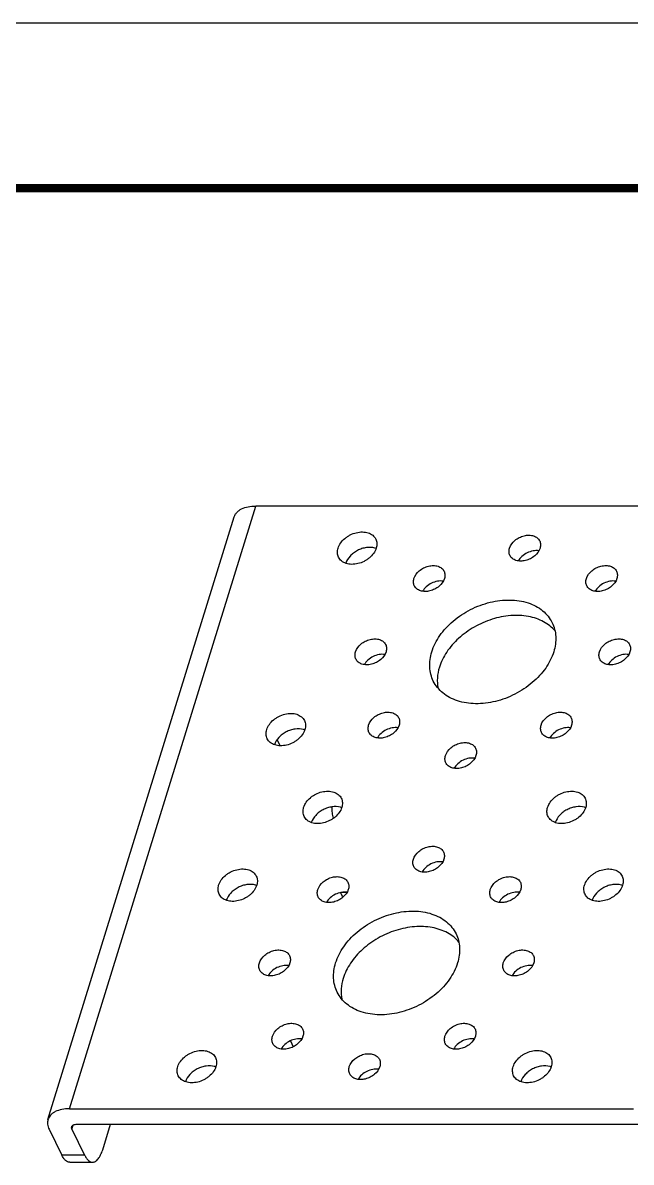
# Model space of a CAD drawing. Header units: millimetres. Extents: x 0 to 297, y 0 to 210.
# Drawn here: x 215.6 to 252.4, y 141.1 to 210 of the extents above; entities that cross this region are included whole.
import ezdxf

# ---------------------------------------------------------------- set-up
doc = ezdxf.new("R2010")
doc.units = ezdxf.units.MM
doc.header["$LTSCALE"] = 16.335
doc.layers.get('0').update_dxf_attribs({"linetype": 'CONTINUOUS'})

msp = doc.modelspace()

# ---------------------------------------------------------------- linework, layer by layer
at = {"color": 7, "linetype": 'Continuous'}
for p, q in [((0, 210), (297, 210)), ((218.46, 144.372), (229.716, 180.797)), ((263.796, 180.797), (229.716, 180.797)), ((217.159, 143.72), (228.416, 180.144)), ((231.198, 166.307), (231.011, 166.688)), ((235.224, 157.441), (234.847, 157.441)), ((231.803, 148.478), (231.98, 148.117)), ((218.46, 144.372), (252.539, 144.372)), ((218.61, 143.129), (218.69, 143.387)), ((218.918, 143.44), (252.997, 143.44)), ((220.467, 141.898), (220.943, 143.44)), ((217.228, 143.129), (217.991, 141.575)), ((218.61, 143.129), (219.372, 141.575)), ((219.372, 141.575), (217.991, 141.575)), ((218.475, 141.142), (219.856, 141.142))]:
    msp.add_line(p, q, dxfattribs=at)
at = {"color": 7, "linetype": 'Continuous', "const_width": 0.5}
msp.add_lwpolyline([(287, 200), (10, 200)], dxfattribs=at)
at = {"color": 7, "linetype": 'Continuous'}
for centre, radius, start, end in [((236.647, 177.284), 1.009, 70.50674, 74.67541), ((232.337, 166.318), 1.009, 70.50674, 74.67541), ((234.569, 161.618), 1.009, 70.50674, 74.67541), ((249.306, 161.618), 1.009, 70.50674, 74.67541), ((229.432, 156.918), 1.009, 70.50674, 74.67541), ((251.538, 156.918), 1.009, 70.50674, 74.67541), ((232.923, 153.428), 1.307, 197.89843, 199.23664), ((226.964, 145.951), 1.009, 70.50674, 74.67541), ((247.228, 145.951), 1.009, 70.50674, 74.67541)]:
    msp.add_arc(centre, radius, start, end, dxfattribs=at)
for points, knots in [([(228.415, 180.144), (228.431, 180.193), (228.474, 180.29), (228.572, 180.42), (228.702, 180.533), (228.922, 180.664), (229.265, 180.772), (229.56, 180.797), (229.716, 180.797)], [0, 0, 0, 0, 0.099768, 0.20308, 0.312906, 0.431322, 0.696834, 1, 1, 1, 1]), ([(234.686, 178.251), (234.756, 178.477), (234.952, 178.734), (235.246, 178.954), (235.473, 179.086), (235.779, 179.2), (236.152, 179.246), (236.498, 179.196), (236.743, 179.07), (236.886, 178.927), (236.939, 178.845), (236.96, 178.802)], [0, 0, 0, 0, 0.251137, 0.320393, 0.390587, 0.530207, 0.663755, 0.786438, 0.897034, 0.949087, 1, 1, 1, 1]), ([(245.048, 178.251), (245.104, 178.432), (245.294, 178.681), (245.629, 178.901), (245.922, 179.011), (246.221, 179.047), (246.498, 179.007), (246.694, 178.907), (246.808, 178.792), (246.85, 178.726), (246.867, 178.692)], [0, 0, 0, 0, 0.251197, 0.390442, 0.530095, 0.663676, 0.786387, 0.897009, 0.949075, 1, 1, 1, 1]), ([(236.96, 178.802), (237, 178.721), (237.046, 178.533), (237.017, 178.344), (236.989, 178.251)], [0, 0, 0, 0, 0.48259, 1, 1, 1, 1]), ([(246.867, 178.692), (246.899, 178.627), (246.936, 178.477), (246.913, 178.325), (246.89, 178.251)], [0, 0, 0, 0, 0.48259, 1, 1, 1, 1]), ([(234.715, 177.701), (234.675, 177.782), (234.629, 177.969), (234.658, 178.159), (234.686, 178.251)], [0, 0, 0, 0, 0.48259, 1, 1, 1, 1]), ([(236.989, 178.251), (236.919, 178.025), (236.723, 177.768), (236.429, 177.549), (236.202, 177.416), (235.896, 177.302), (235.523, 177.256), (235.177, 177.306), (234.932, 177.432), (234.789, 177.575), (234.736, 177.658), (234.715, 177.701)], [0, 0, 0, 0, 0.251137, 0.320393, 0.390587, 0.530207, 0.663755, 0.786438, 0.897034, 0.949087, 1, 1, 1, 1]), ([(236.913, 178.257), (236.747, 178.303), (236.472, 178.31), (236.12, 178.227), (235.856, 178.116), (235.616, 177.964), (235.35, 177.726), (235.203, 177.497), (235.15, 177.337)], [0, 0, 0, 0, 0.23999, 0.37024, 0.503307, 0.63588, 0.764688, 1, 1, 1, 1]), ([(245.071, 177.811), (245.04, 177.876), (245.002, 178.026), (245.025, 178.177), (245.048, 178.251)], [0, 0, 0, 0, 0.48259, 1, 1, 1, 1]), ([(246.89, 178.251), (246.834, 178.071), (246.644, 177.821), (246.31, 177.602), (246.016, 177.492), (245.717, 177.455), (245.44, 177.495), (245.245, 177.596), (245.13, 177.71), (245.088, 177.776), (245.071, 177.811)], [0, 0, 0, 0, 0.251197, 0.390442, 0.530095, 0.663676, 0.786387, 0.897009, 0.949075, 1, 1, 1, 1]), ([(246.819, 178.091), (246.703, 178.109), (246.455, 178.1), (246.101, 177.981), (245.791, 177.774), (245.633, 177.583), (245.576, 177.48)], [0, 0, 0, 0, 0.241583, 0.499996, 0.758401, 1, 1, 1, 1]), ([(239.271, 176.416), (239.326, 176.596), (239.517, 176.846), (239.851, 177.065), (240.145, 177.175), (240.443, 177.212), (240.72, 177.172), (240.916, 177.071), (241.031, 176.957), (241.073, 176.891), (241.089, 176.856)], [0, 0, 0, 0, 0.251197, 0.390442, 0.530095, 0.663676, 0.786387, 0.897009, 0.949075, 1, 1, 1, 1]), ([(249.691, 176.416), (249.747, 176.596), (249.938, 176.846), (250.272, 177.065), (250.565, 177.175), (250.864, 177.212), (251.141, 177.172), (251.337, 177.071), (251.451, 176.957), (251.493, 176.891), (251.51, 176.856)], [0, 0, 0, 0, 0.251197, 0.390442, 0.530095, 0.663676, 0.786387, 0.897009, 0.949075, 1, 1, 1, 1]), ([(239.294, 175.975), (239.262, 176.04), (239.225, 176.19), (239.248, 176.342), (239.271, 176.416)], [0, 0, 0, 0, 0.48259, 1, 1, 1, 1]), ([(241.113, 176.416), (241.057, 176.235), (240.866, 175.985), (240.532, 175.766), (240.239, 175.656), (239.94, 175.619), (239.663, 175.66), (239.467, 175.76), (239.353, 175.875), (239.311, 175.941), (239.294, 175.975)], [0, 0, 0, 0, 0.251197, 0.390442, 0.530095, 0.663676, 0.786387, 0.897009, 0.949075, 1, 1, 1, 1]), ([(241.089, 176.856), (241.121, 176.791), (241.158, 176.641), (241.136, 176.49), (241.113, 176.416)], [0, 0, 0, 0, 0.48259, 1, 1, 1, 1]), ([(249.715, 175.975), (249.683, 176.04), (249.645, 176.19), (249.668, 176.342), (249.691, 176.416)], [0, 0, 0, 0, 0.48259, 1, 1, 1, 1]), ([(251.533, 176.416), (251.478, 176.235), (251.287, 175.985), (250.953, 175.766), (250.659, 175.656), (250.361, 175.619), (250.084, 175.66), (249.888, 175.76), (249.773, 175.875), (249.731, 175.941), (249.715, 175.975)], [0, 0, 0, 0, 0.251197, 0.390442, 0.530095, 0.663676, 0.786387, 0.897009, 0.949075, 1, 1, 1, 1]), ([(251.51, 176.856), (251.542, 176.791), (251.579, 176.641), (251.556, 176.49), (251.533, 176.416)], [0, 0, 0, 0, 0.48259, 1, 1, 1, 1]), ([(241.041, 176.256), (240.925, 176.273), (240.677, 176.264), (240.324, 176.146), (240.014, 175.939), (239.855, 175.748), (239.798, 175.645)], [0, 0, 0, 0, 0.241583, 0.499996, 0.758401, 1, 1, 1, 1]), ([(251.462, 176.256), (251.346, 176.273), (251.098, 176.264), (250.744, 176.146), (250.434, 175.939), (250.276, 175.748), (250.219, 175.645)], [0, 0, 0, 0, 0.241583, 0.499996, 0.758401, 1, 1, 1, 1]), ([(240.348, 171.985), (240.456, 172.333), (240.719, 172.842), (241.2, 173.437), (241.792, 174.004), (242.671, 174.584), (243.844, 175.022), (245.038, 175.17), (245.986, 175.032), (246.638, 174.758), (247.051, 174.486), (247.387, 174.149), (247.556, 173.885), (247.623, 173.747)], [0, 0, 0, 0, 0.120828, 0.18579, 0.253125, 0.391917, 0.531123, 0.664275, 0.786598, 0.843346, 0.897342, 0.94924, 1, 1, 1, 1]), ([(247.798, 173.246), (247.704, 173.358), (247.488, 173.567), (247.104, 173.818), (246.664, 174.009), (246.001, 174.18), (245.086, 174.214), (243.97, 173.989), (243.074, 173.597), (242.417, 173.174), (241.828, 172.697), (241.227, 172.017), (240.906, 171.375), (240.806, 171.052)], [0, 0, 0, 0, 0.051307, 0.104577, 0.160365, 0.21895, 0.344081, 0.477907, 0.615712, 0.684442, 0.752054, 0.881258, 1, 1, 1, 1]), ([(247.623, 173.747), (247.687, 173.618), (247.788, 173.343), (247.853, 172.902), (247.833, 172.442), (247.764, 172.137), (247.717, 171.985)], [0, 0, 0, 0, 0.239089, 0.482888, 0.735643, 1, 1, 1, 1]), ([(235.743, 171.985), (235.799, 172.165), (235.989, 172.415), (236.324, 172.634), (236.617, 172.744), (236.916, 172.781), (237.193, 172.741), (237.389, 172.64), (237.503, 172.525), (237.545, 172.459), (237.562, 172.425)], [0, 0, 0, 0, 0.251197, 0.390442, 0.530095, 0.663676, 0.786387, 0.897009, 0.949075, 1, 1, 1, 1]), ([(237.562, 172.425), (237.594, 172.36), (237.631, 172.21), (237.608, 172.059), (237.585, 171.985)], [0, 0, 0, 0, 0.48259, 1, 1, 1, 1]), ([(250.48, 171.985), (250.536, 172.165), (250.726, 172.415), (251.061, 172.634), (251.354, 172.744), (251.653, 172.781), (251.93, 172.741), (252.126, 172.64), (252.24, 172.525), (252.282, 172.459), (252.299, 172.425)], [0, 0, 0, 0, 0.251197, 0.390442, 0.530095, 0.663676, 0.786387, 0.897009, 0.949075, 1, 1, 1, 1]), ([(252.299, 172.425), (252.331, 172.36), (252.368, 172.21), (252.345, 172.059), (252.322, 171.985)], [0, 0, 0, 0, 0.48259, 1, 1, 1, 1]), ([(235.766, 171.544), (235.735, 171.609), (235.697, 171.759), (235.72, 171.911), (235.743, 171.985)], [0, 0, 0, 0, 0.48259, 1, 1, 1, 1]), ([(237.585, 171.985), (237.529, 171.804), (237.339, 171.554), (237.005, 171.335), (236.711, 171.225), (236.412, 171.188), (236.135, 171.228), (235.94, 171.329), (235.825, 171.444), (235.783, 171.51), (235.766, 171.544)], [0, 0, 0, 0, 0.251197, 0.390442, 0.530095, 0.663676, 0.786387, 0.897009, 0.949075, 1, 1, 1, 1]), ([(237.514, 171.824), (237.398, 171.842), (237.15, 171.833), (236.796, 171.715), (236.486, 171.507), (236.328, 171.316), (236.271, 171.214)], [0, 0, 0, 0, 0.241583, 0.499996, 0.758401, 1, 1, 1, 1]), ([(240.442, 170.222), (240.379, 170.351), (240.277, 170.626), (240.212, 171.067), (240.233, 171.527), (240.301, 171.832), (240.348, 171.985)], [0, 0, 0, 0, 0.239089, 0.482888, 0.735643, 1, 1, 1, 1]), ([(247.717, 171.985), (247.609, 171.636), (247.347, 171.127), (246.866, 170.532), (246.273, 169.965), (245.394, 169.386), (244.221, 168.947), (243.027, 168.799), (242.079, 168.937), (241.427, 169.212), (241.015, 169.484), (240.678, 169.82), (240.51, 170.084), (240.442, 170.222)], [0, 0, 0, 0, 0.120828, 0.18579, 0.253125, 0.391917, 0.531123, 0.664275, 0.786598, 0.843346, 0.897342, 0.94924, 1, 1, 1, 1]), ([(250.503, 171.544), (250.472, 171.609), (250.434, 171.759), (250.457, 171.911), (250.48, 171.985)], [0, 0, 0, 0, 0.48259, 1, 1, 1, 1]), ([(252.322, 171.985), (252.266, 171.804), (252.076, 171.554), (251.742, 171.335), (251.448, 171.225), (251.149, 171.188), (250.872, 171.228), (250.677, 171.329), (250.562, 171.444), (250.52, 171.51), (250.503, 171.544)], [0, 0, 0, 0, 0.251197, 0.390442, 0.530095, 0.663676, 0.786387, 0.897009, 0.949075, 1, 1, 1, 1]), ([(252.251, 171.824), (252.135, 171.842), (251.887, 171.833), (251.533, 171.715), (251.223, 171.507), (251.065, 171.316), (251.007, 171.214)], [0, 0, 0, 0, 0.241583, 0.499996, 0.758401, 1, 1, 1, 1]), ([(240.806, 171.052), (240.742, 170.844), (240.659, 170.423), (240.686, 169.995), (240.727, 169.793)], [0, 0, 0, 0, 0.514598, 1, 1, 1, 1]), ([(230.376, 167.285), (230.446, 167.51), (230.642, 167.768), (230.936, 167.987), (231.163, 168.12), (231.469, 168.234), (231.842, 168.28), (232.188, 168.23), (232.433, 168.104), (232.576, 167.961), (232.629, 167.878), (232.65, 167.835)], [0, 0, 0, 0, 0.251137, 0.320393, 0.390587, 0.530207, 0.663755, 0.786438, 0.897034, 0.949087, 1, 1, 1, 1]), ([(236.532, 167.553), (236.588, 167.734), (236.778, 167.984), (237.112, 168.203), (237.406, 168.313), (237.705, 168.35), (237.982, 168.31), (238.178, 168.209), (238.292, 168.094), (238.334, 168.028), (238.351, 167.994)], [0, 0, 0, 0, 0.251197, 0.390442, 0.530095, 0.663676, 0.786387, 0.897009, 0.949075, 1, 1, 1, 1]), ([(246.953, 167.553), (247.008, 167.734), (247.199, 167.984), (247.533, 168.203), (247.827, 168.313), (248.125, 168.35), (248.402, 168.31), (248.598, 168.209), (248.712, 168.094), (248.755, 168.028), (248.771, 167.994)], [0, 0, 0, 0, 0.251197, 0.390442, 0.530095, 0.663676, 0.786387, 0.897009, 0.949075, 1, 1, 1, 1]), ([(232.603, 167.291), (232.437, 167.336), (232.162, 167.344), (231.81, 167.26), (231.546, 167.15), (231.306, 166.998), (231.04, 166.759), (230.893, 166.531), (230.84, 166.37)], [0, 0, 0, 0, 0.23999, 0.37024, 0.503307, 0.63588, 0.764688, 1, 1, 1, 1]), ([(232.65, 167.835), (232.69, 167.754), (232.736, 167.567), (232.707, 167.377), (232.679, 167.285)], [0, 0, 0, 0, 0.48259, 1, 1, 1, 1]), ([(236.555, 167.113), (236.523, 167.178), (236.486, 167.328), (236.509, 167.479), (236.532, 167.553)], [0, 0, 0, 0, 0.48259, 1, 1, 1, 1]), ([(238.374, 167.553), (238.318, 167.373), (238.128, 167.123), (237.794, 166.904), (237.5, 166.794), (237.201, 166.757), (236.924, 166.797), (236.728, 166.898), (236.614, 167.013), (236.572, 167.079), (236.555, 167.113)], [0, 0, 0, 0, 0.251197, 0.390442, 0.530095, 0.663676, 0.786387, 0.897009, 0.949075, 1, 1, 1, 1]), ([(238.303, 167.393), (238.187, 167.411), (237.939, 167.402), (237.585, 167.284), (237.275, 167.076), (237.117, 166.885), (237.059, 166.783)], [0, 0, 0, 0, 0.241583, 0.499996, 0.758401, 1, 1, 1, 1]), ([(238.351, 167.994), (238.383, 167.929), (238.42, 167.779), (238.397, 167.627), (238.374, 167.553)], [0, 0, 0, 0, 0.48259, 1, 1, 1, 1]), ([(246.976, 167.113), (246.944, 167.178), (246.907, 167.328), (246.93, 167.479), (246.953, 167.553)], [0, 0, 0, 0, 0.48259, 1, 1, 1, 1]), ([(248.795, 167.553), (248.739, 167.373), (248.548, 167.123), (248.214, 166.904), (247.921, 166.794), (247.622, 166.757), (247.345, 166.797), (247.149, 166.898), (247.035, 167.013), (246.993, 167.079), (246.976, 167.113)], [0, 0, 0, 0, 0.251197, 0.390442, 0.530095, 0.663676, 0.786387, 0.897009, 0.949075, 1, 1, 1, 1]), ([(248.723, 167.393), (248.607, 167.411), (248.359, 167.402), (248.006, 167.284), (247.696, 167.076), (247.537, 166.885), (247.48, 166.783)], [0, 0, 0, 0, 0.241583, 0.499996, 0.758401, 1, 1, 1, 1]), ([(248.771, 167.994), (248.803, 167.929), (248.84, 167.779), (248.818, 167.627), (248.795, 167.553)], [0, 0, 0, 0, 0.48259, 1, 1, 1, 1]), ([(230.405, 166.734), (230.365, 166.815), (230.319, 167.003), (230.348, 167.192), (230.376, 167.285)], [0, 0, 0, 0, 0.48259, 1, 1, 1, 1]), ([(232.679, 167.285), (232.609, 167.059), (232.413, 166.802), (232.119, 166.582), (231.892, 166.449), (231.586, 166.335), (231.213, 166.289), (230.867, 166.339), (230.622, 166.465), (230.479, 166.609), (230.426, 166.691), (230.405, 166.734)], [0, 0, 0, 0, 0.251137, 0.320393, 0.390587, 0.530207, 0.663755, 0.786438, 0.897034, 0.949087, 1, 1, 1, 1]), ([(241.175, 165.718), (241.231, 165.898), (241.421, 166.148), (241.756, 166.367), (242.049, 166.477), (242.348, 166.514), (242.625, 166.474), (242.821, 166.373), (242.935, 166.259), (242.977, 166.193), (242.994, 166.158)], [0, 0, 0, 0, 0.251197, 0.390442, 0.530095, 0.663676, 0.786387, 0.897009, 0.949075, 1, 1, 1, 1]), ([(242.994, 166.158), (243.026, 166.093), (243.063, 165.943), (243.04, 165.792), (243.017, 165.718)], [0, 0, 0, 0, 0.48259, 1, 1, 1, 1]), ([(241.198, 165.277), (241.166, 165.342), (241.129, 165.492), (241.152, 165.644), (241.175, 165.718)], [0, 0, 0, 0, 0.48259, 1, 1, 1, 1]), ([(243.017, 165.718), (242.961, 165.537), (242.771, 165.288), (242.437, 165.069), (242.143, 164.958), (241.844, 164.922), (241.567, 164.962), (241.372, 165.063), (241.257, 165.177), (241.215, 165.243), (241.198, 165.277)], [0, 0, 0, 0, 0.251197, 0.390442, 0.530095, 0.663676, 0.786387, 0.897009, 0.949075, 1, 1, 1, 1]), ([(242.946, 165.558), (242.83, 165.575), (242.582, 165.567), (242.228, 165.448), (241.918, 165.241), (241.76, 165.05), (241.702, 164.947)], [0, 0, 0, 0, 0.241583, 0.499996, 0.758401, 1, 1, 1, 1]), ([(232.608, 162.585), (232.678, 162.81), (232.874, 163.068), (233.168, 163.287), (233.395, 163.42), (233.701, 163.534), (234.074, 163.58), (234.42, 163.53), (234.665, 163.404), (234.808, 163.261), (234.86, 163.178), (234.882, 163.135)], [0, 0, 0, 0, 0.251137, 0.320393, 0.390587, 0.530207, 0.663755, 0.786438, 0.897034, 0.949087, 1, 1, 1, 1]), ([(247.345, 162.585), (247.415, 162.81), (247.611, 163.068), (247.905, 163.287), (248.132, 163.42), (248.438, 163.534), (248.811, 163.58), (249.157, 163.53), (249.402, 163.404), (249.545, 163.261), (249.597, 163.178), (249.619, 163.135)], [0, 0, 0, 0, 0.251137, 0.320393, 0.390587, 0.530207, 0.663755, 0.786438, 0.897034, 0.949087, 1, 1, 1, 1]), ([(232.637, 162.034), (232.597, 162.115), (232.551, 162.303), (232.579, 162.492), (232.608, 162.585)], [0, 0, 0, 0, 0.48259, 1, 1, 1, 1]), ([(234.911, 162.585), (234.841, 162.359), (234.645, 162.102), (234.351, 161.882), (234.123, 161.749), (233.818, 161.635), (233.445, 161.589), (233.098, 161.639), (232.854, 161.765), (232.711, 161.909), (232.658, 161.991), (232.637, 162.034)], [0, 0, 0, 0, 0.251137, 0.320393, 0.390587, 0.530207, 0.663755, 0.786438, 0.897034, 0.949087, 1, 1, 1, 1]), ([(234.835, 162.591), (234.669, 162.636), (234.394, 162.644), (234.042, 162.56), (233.778, 162.45), (233.538, 162.298), (233.272, 162.059), (233.125, 161.831), (233.071, 161.67)], [0, 0, 0, 0, 0.23999, 0.37024, 0.503307, 0.63588, 0.764688, 1, 1, 1, 1]), ([(234.406, 161.926), (234.375, 162.033), (234.333, 162.263), (234.325, 162.496), (234.33, 162.617)], [0, 0, 0, 0, 0.477954, 1, 1, 1, 1]), ([(234.882, 163.135), (234.921, 163.054), (234.968, 162.867), (234.939, 162.677), (234.911, 162.585)], [0, 0, 0, 0, 0.48259, 1, 1, 1, 1]), ([(247.374, 162.034), (247.334, 162.115), (247.288, 162.303), (247.316, 162.492), (247.345, 162.585)], [0, 0, 0, 0, 0.48259, 1, 1, 1, 1]), ([(249.648, 162.585), (249.578, 162.359), (249.381, 162.102), (249.088, 161.882), (248.86, 161.749), (248.555, 161.635), (248.182, 161.589), (247.835, 161.639), (247.591, 161.765), (247.448, 161.909), (247.395, 161.991), (247.374, 162.034)], [0, 0, 0, 0, 0.251137, 0.320393, 0.390587, 0.530207, 0.663755, 0.786438, 0.897034, 0.949087, 1, 1, 1, 1]), ([(249.572, 162.591), (249.406, 162.636), (249.131, 162.644), (248.779, 162.56), (248.515, 162.45), (248.275, 162.298), (248.009, 162.059), (247.862, 161.831), (247.808, 161.67)], [0, 0, 0, 0, 0.23999, 0.37024, 0.503307, 0.63588, 0.764688, 1, 1, 1, 1]), ([(249.619, 163.135), (249.658, 163.054), (249.705, 162.867), (249.676, 162.677), (249.648, 162.585)], [0, 0, 0, 0, 0.48259, 1, 1, 1, 1]), ([(239.239, 159.451), (239.294, 159.632), (239.485, 159.882), (239.819, 160.101), (240.113, 160.211), (240.411, 160.248), (240.688, 160.207), (240.884, 160.107), (240.998, 159.992), (241.04, 159.926), (241.057, 159.892)], [0, 0, 0, 0, 0.251197, 0.390442, 0.530095, 0.663676, 0.786387, 0.897009, 0.949075, 1, 1, 1, 1]), ([(241.057, 159.892), (241.089, 159.827), (241.126, 159.677), (241.104, 159.525), (241.081, 159.451)], [0, 0, 0, 0, 0.48259, 1, 1, 1, 1]), ([(239.262, 159.011), (239.23, 159.076), (239.193, 159.226), (239.216, 159.377), (239.239, 159.451)], [0, 0, 0, 0, 0.48259, 1, 1, 1, 1]), ([(241.081, 159.451), (241.025, 159.271), (240.834, 159.021), (240.5, 158.802), (240.207, 158.692), (239.908, 158.655), (239.631, 158.695), (239.435, 158.796), (239.321, 158.911), (239.279, 158.976), (239.262, 159.011)], [0, 0, 0, 0, 0.251197, 0.390442, 0.530095, 0.663676, 0.786387, 0.897009, 0.949075, 1, 1, 1, 1]), ([(241.009, 159.291), (240.893, 159.309), (240.645, 159.3), (240.292, 159.182), (239.982, 158.974), (239.823, 158.783), (239.766, 158.681)], [0, 0, 0, 0, 0.241583, 0.499996, 0.758401, 1, 1, 1, 1]), ([(227.471, 157.885), (227.541, 158.11), (227.738, 158.368), (228.031, 158.587), (228.259, 158.72), (228.564, 158.834), (228.937, 158.88), (229.284, 158.83), (229.528, 158.704), (229.671, 158.561), (229.724, 158.478), (229.745, 158.435)], [0, 0, 0, 0, 0.251137, 0.320393, 0.390587, 0.530207, 0.663755, 0.786438, 0.897034, 0.949087, 1, 1, 1, 1]), ([(229.745, 158.435), (229.785, 158.354), (229.831, 158.167), (229.803, 157.977), (229.774, 157.885)], [0, 0, 0, 0, 0.48259, 1, 1, 1, 1]), ([(233.461, 157.616), (233.517, 157.796), (233.707, 158.046), (234.042, 158.265), (234.335, 158.375), (234.634, 158.412), (234.911, 158.372), (235.107, 158.271), (235.221, 158.157), (235.263, 158.091), (235.28, 158.056)], [0, 0, 0, 0, 0.251197, 0.390442, 0.530095, 0.663676, 0.786387, 0.897009, 0.949075, 1, 1, 1, 1]), ([(243.882, 157.616), (243.937, 157.796), (244.128, 158.046), (244.462, 158.265), (244.756, 158.375), (245.054, 158.412), (245.331, 158.372), (245.527, 158.271), (245.642, 158.157), (245.684, 158.091), (245.7, 158.056)], [0, 0, 0, 0, 0.251197, 0.390442, 0.530095, 0.663676, 0.786387, 0.897009, 0.949075, 1, 1, 1, 1]), ([(249.577, 157.885), (249.647, 158.11), (249.843, 158.368), (250.137, 158.587), (250.364, 158.72), (250.669, 158.834), (251.043, 158.88), (251.389, 158.83), (251.634, 158.704), (251.777, 158.561), (251.829, 158.478), (251.85, 158.435)], [0, 0, 0, 0, 0.251137, 0.320393, 0.390587, 0.530207, 0.663755, 0.786438, 0.897034, 0.949087, 1, 1, 1, 1]), ([(251.85, 158.435), (251.89, 158.354), (251.937, 158.167), (251.908, 157.977), (251.88, 157.885)], [0, 0, 0, 0, 0.48259, 1, 1, 1, 1]), ([(227.5, 157.334), (227.461, 157.415), (227.414, 157.603), (227.443, 157.792), (227.471, 157.885)], [0, 0, 0, 0, 0.48259, 1, 1, 1, 1]), ([(229.774, 157.885), (229.704, 157.659), (229.508, 157.402), (229.214, 157.182), (228.987, 157.05), (228.681, 156.935), (228.308, 156.889), (227.962, 156.939), (227.717, 157.065), (227.574, 157.209), (227.522, 157.291), (227.5, 157.334)], [0, 0, 0, 0, 0.251137, 0.320393, 0.390587, 0.530207, 0.663755, 0.786438, 0.897034, 0.949087, 1, 1, 1, 1]), ([(229.699, 157.891), (229.532, 157.936), (229.257, 157.944), (228.905, 157.861), (228.642, 157.75), (228.401, 157.598), (228.135, 157.359), (227.988, 157.131), (227.935, 156.971)], [0, 0, 0, 0, 0.23999, 0.37024, 0.503307, 0.63588, 0.764688, 1, 1, 1, 1]), ([(235.28, 158.056), (235.312, 157.991), (235.349, 157.841), (235.326, 157.69), (235.303, 157.616)], [0, 0, 0, 0, 0.48259, 1, 1, 1, 1]), ([(245.7, 158.056), (245.732, 157.991), (245.769, 157.841), (245.747, 157.69), (245.724, 157.616)], [0, 0, 0, 0, 0.48259, 1, 1, 1, 1]), ([(249.606, 157.334), (249.566, 157.415), (249.52, 157.603), (249.548, 157.792), (249.577, 157.885)], [0, 0, 0, 0, 0.48259, 1, 1, 1, 1]), ([(251.88, 157.885), (251.81, 157.659), (251.613, 157.402), (251.32, 157.182), (251.092, 157.05), (250.787, 156.935), (250.414, 156.889), (250.067, 156.939), (249.822, 157.065), (249.68, 157.209), (249.627, 157.291), (249.606, 157.334)], [0, 0, 0, 0, 0.251137, 0.320393, 0.390587, 0.530207, 0.663755, 0.786438, 0.897034, 0.949087, 1, 1, 1, 1]), ([(251.804, 157.891), (251.638, 157.936), (251.363, 157.944), (251.01, 157.861), (250.747, 157.75), (250.506, 157.598), (250.241, 157.359), (250.093, 157.131), (250.04, 156.971)], [0, 0, 0, 0, 0.23999, 0.37024, 0.503307, 0.63588, 0.764688, 1, 1, 1, 1]), ([(233.484, 157.175), (233.452, 157.24), (233.415, 157.39), (233.438, 157.542), (233.461, 157.616)], [0, 0, 0, 0, 0.48259, 1, 1, 1, 1]), ([(235.303, 157.616), (235.247, 157.435), (235.057, 157.186), (234.723, 156.966), (234.429, 156.856), (234.13, 156.82), (233.853, 156.86), (233.657, 156.96), (233.543, 157.075), (233.501, 157.141), (233.484, 157.175)], [0, 0, 0, 0, 0.251197, 0.390442, 0.530095, 0.663676, 0.786387, 0.897009, 0.949075, 1, 1, 1, 1]), ([(235.232, 157.456), (235.116, 157.473), (234.868, 157.465), (234.514, 157.346), (234.204, 157.139), (234.046, 156.948), (233.988, 156.845)], [0, 0, 0, 0, 0.241583, 0.499996, 0.758401, 1, 1, 1, 1]), ([(235.002, 157.17), (234.986, 157.188), (234.917, 157.271), (234.862, 157.366), (234.825, 157.441)], [0, 0, 0, 0, 0.225778, 1, 1, 1, 1]), ([(243.905, 157.175), (243.873, 157.24), (243.836, 157.39), (243.859, 157.542), (243.882, 157.616)], [0, 0, 0, 0, 0.48259, 1, 1, 1, 1]), ([(245.724, 157.616), (245.668, 157.435), (245.477, 157.186), (245.143, 156.966), (244.85, 156.856), (244.551, 156.82), (244.274, 156.86), (244.078, 156.96), (243.964, 157.075), (243.922, 157.141), (243.905, 157.175)], [0, 0, 0, 0, 0.251197, 0.390442, 0.530095, 0.663676, 0.786387, 0.897009, 0.949075, 1, 1, 1, 1]), ([(245.652, 157.456), (245.536, 157.473), (245.288, 157.465), (244.935, 157.346), (244.625, 157.139), (244.466, 156.948), (244.409, 156.845)], [0, 0, 0, 0, 0.241583, 0.499996, 0.758401, 1, 1, 1, 1]), ([(234.539, 153.185), (234.647, 153.533), (234.909, 154.042), (235.39, 154.637), (235.983, 155.205), (236.862, 155.784), (238.034, 156.222), (239.228, 156.37), (240.177, 156.232), (240.829, 155.958), (241.241, 155.686), (241.578, 155.349), (241.746, 155.085), (241.814, 154.947)], [0, 0, 0, 0, 0.120828, 0.18579, 0.253125, 0.391917, 0.531123, 0.664275, 0.786598, 0.843346, 0.897342, 0.94924, 1, 1, 1, 1]), ([(241.989, 154.447), (241.894, 154.558), (241.679, 154.767), (241.295, 155.018), (240.854, 155.209), (240.192, 155.38), (239.276, 155.414), (238.16, 155.189), (237.265, 154.797), (236.607, 154.374), (236.018, 153.897), (235.417, 153.217), (235.096, 152.575), (234.996, 152.252)], [0, 0, 0, 0, 0.051307, 0.104577, 0.160365, 0.21895, 0.344081, 0.477907, 0.615712, 0.684442, 0.752054, 0.881258, 1, 1, 1, 1]), ([(241.814, 154.947), (241.877, 154.818), (241.978, 154.543), (242.044, 154.102), (242.023, 153.642), (241.954, 153.337), (241.907, 153.185)], [0, 0, 0, 0, 0.239089, 0.482888, 0.735643, 1, 1, 1, 1]), ([(229.934, 153.185), (229.989, 153.365), (230.18, 153.615), (230.514, 153.834), (230.808, 153.944), (231.106, 153.981), (231.383, 153.941), (231.579, 153.84), (231.693, 153.725), (231.735, 153.66), (231.752, 153.625)], [0, 0, 0, 0, 0.251197, 0.390442, 0.530095, 0.663676, 0.786387, 0.897009, 0.949075, 1, 1, 1, 1]), ([(231.752, 153.625), (231.784, 153.56), (231.821, 153.41), (231.798, 153.259), (231.776, 153.185)], [0, 0, 0, 0, 0.48259, 1, 1, 1, 1]), ([(244.67, 153.185), (244.726, 153.365), (244.917, 153.615), (245.251, 153.834), (245.545, 153.944), (245.843, 153.981), (246.12, 153.941), (246.316, 153.84), (246.43, 153.725), (246.472, 153.66), (246.489, 153.625)], [0, 0, 0, 0, 0.251197, 0.390442, 0.530095, 0.663676, 0.786387, 0.897009, 0.949075, 1, 1, 1, 1]), ([(246.489, 153.625), (246.521, 153.56), (246.558, 153.41), (246.535, 153.259), (246.513, 153.185)], [0, 0, 0, 0, 0.48259, 1, 1, 1, 1]), ([(229.957, 152.744), (229.925, 152.809), (229.888, 152.959), (229.911, 153.111), (229.934, 153.185)], [0, 0, 0, 0, 0.48259, 1, 1, 1, 1]), ([(231.776, 153.185), (231.72, 153.004), (231.529, 152.754), (231.195, 152.535), (230.901, 152.425), (230.603, 152.388), (230.326, 152.429), (230.13, 152.529), (230.016, 152.644), (229.974, 152.71), (229.957, 152.744)], [0, 0, 0, 0, 0.251197, 0.390442, 0.530095, 0.663676, 0.786387, 0.897009, 0.949075, 1, 1, 1, 1]), ([(231.704, 153.025), (231.588, 153.042), (231.34, 153.033), (230.987, 152.915), (230.676, 152.708), (230.518, 152.517), (230.461, 152.414)], [0, 0, 0, 0, 0.241583, 0.499996, 0.758401, 1, 1, 1, 1]), ([(234.632, 151.422), (234.569, 151.551), (234.468, 151.826), (234.402, 152.267), (234.423, 152.727), (234.492, 153.033), (234.539, 153.185)], [0, 0, 0, 0, 0.239089, 0.482888, 0.735643, 1, 1, 1, 1]), ([(241.907, 153.185), (241.8, 152.836), (241.537, 152.328), (241.056, 151.732), (240.463, 151.165), (239.584, 150.586), (238.412, 150.148), (237.218, 149.999), (236.269, 150.138), (235.618, 150.412), (235.205, 150.684), (234.868, 151.021), (234.7, 151.284), (234.632, 151.422)], [0, 0, 0, 0, 0.120828, 0.18579, 0.253125, 0.391917, 0.531123, 0.664275, 0.786598, 0.843346, 0.897342, 0.94924, 1, 1, 1, 1]), ([(244.694, 152.744), (244.662, 152.809), (244.625, 152.959), (244.648, 153.111), (244.67, 153.185)], [0, 0, 0, 0, 0.48259, 1, 1, 1, 1]), ([(246.513, 153.185), (246.457, 153.004), (246.266, 152.754), (245.932, 152.535), (245.638, 152.425), (245.34, 152.388), (245.063, 152.429), (244.867, 152.529), (244.753, 152.644), (244.711, 152.71), (244.694, 152.744)], [0, 0, 0, 0, 0.251197, 0.390442, 0.530095, 0.663676, 0.786387, 0.897009, 0.949075, 1, 1, 1, 1]), ([(246.441, 153.025), (246.325, 153.042), (246.077, 153.033), (245.723, 152.915), (245.413, 152.708), (245.255, 152.517), (245.198, 152.414)], [0, 0, 0, 0, 0.241583, 0.499996, 0.758401, 1, 1, 1, 1]), ([(234.996, 152.252), (234.932, 152.044), (234.85, 151.624), (234.876, 151.195), (234.918, 150.993)], [0, 0, 0, 0, 0.514598, 1, 1, 1, 1]), ([(230.722, 148.754), (230.778, 148.934), (230.969, 149.184), (231.303, 149.403), (231.596, 149.513), (231.895, 149.55), (232.172, 149.51), (232.368, 149.409), (232.482, 149.294), (232.524, 149.228), (232.541, 149.194)], [0, 0, 0, 0, 0.251197, 0.390442, 0.530095, 0.663676, 0.786387, 0.897009, 0.949075, 1, 1, 1, 1]), ([(241.143, 148.754), (241.199, 148.934), (241.389, 149.184), (241.723, 149.403), (242.017, 149.513), (242.316, 149.55), (242.593, 149.51), (242.789, 149.409), (242.903, 149.294), (242.945, 149.228), (242.962, 149.194)], [0, 0, 0, 0, 0.251197, 0.390442, 0.530095, 0.663676, 0.786387, 0.897009, 0.949075, 1, 1, 1, 1]), ([(230.746, 148.313), (230.714, 148.378), (230.677, 148.528), (230.699, 148.68), (230.722, 148.754)], [0, 0, 0, 0, 0.48259, 1, 1, 1, 1]), ([(232.564, 148.754), (232.509, 148.573), (232.318, 148.323), (231.984, 148.104), (231.69, 147.994), (231.392, 147.957), (231.115, 147.997), (230.919, 148.098), (230.805, 148.213), (230.763, 148.279), (230.746, 148.313)], [0, 0, 0, 0, 0.251197, 0.390442, 0.530095, 0.663676, 0.786387, 0.897009, 0.949075, 1, 1, 1, 1]), ([(232.541, 149.194), (232.573, 149.129), (232.61, 148.979), (232.587, 148.828), (232.564, 148.754)], [0, 0, 0, 0, 0.48259, 1, 1, 1, 1]), ([(241.166, 148.313), (241.134, 148.378), (241.097, 148.528), (241.12, 148.68), (241.143, 148.754)], [0, 0, 0, 0, 0.48259, 1, 1, 1, 1]), ([(242.985, 148.754), (242.929, 148.573), (242.739, 148.323), (242.405, 148.104), (242.111, 147.994), (241.812, 147.957), (241.535, 147.997), (241.339, 148.098), (241.225, 148.213), (241.183, 148.279), (241.166, 148.313)], [0, 0, 0, 0, 0.251197, 0.390442, 0.530095, 0.663676, 0.786387, 0.897009, 0.949075, 1, 1, 1, 1]), ([(242.962, 149.194), (242.994, 149.129), (243.031, 148.979), (243.008, 148.828), (242.985, 148.754)], [0, 0, 0, 0, 0.48259, 1, 1, 1, 1]), ([(232.493, 148.593), (232.377, 148.611), (232.129, 148.602), (231.775, 148.484), (231.465, 148.276), (231.307, 148.085), (231.25, 147.983)], [0, 0, 0, 0, 0.241583, 0.499996, 0.758401, 1, 1, 1, 1]), ([(242.914, 148.593), (242.798, 148.611), (242.55, 148.602), (242.196, 148.484), (241.886, 148.276), (241.728, 148.085), (241.67, 147.983)], [0, 0, 0, 0, 0.241583, 0.499996, 0.758401, 1, 1, 1, 1]), ([(225.004, 146.918), (225.073, 147.144), (225.27, 147.401), (225.563, 147.621), (225.791, 147.753), (226.096, 147.867), (226.47, 147.913), (226.816, 147.863), (227.061, 147.737), (227.203, 147.594), (227.256, 147.512), (227.277, 147.469)], [0, 0, 0, 0, 0.251137, 0.320393, 0.390587, 0.530207, 0.663755, 0.786438, 0.897034, 0.949087, 1, 1, 1, 1]), ([(227.277, 147.469), (227.317, 147.388), (227.363, 147.2), (227.335, 147.011), (227.306, 146.918)], [0, 0, 0, 0, 0.48259, 1, 1, 1, 1]), ([(235.365, 146.918), (235.421, 147.099), (235.612, 147.348), (235.946, 147.567), (236.24, 147.678), (236.538, 147.714), (236.815, 147.674), (237.011, 147.573), (237.125, 147.459), (237.167, 147.393), (237.184, 147.359)], [0, 0, 0, 0, 0.251197, 0.390442, 0.530095, 0.663676, 0.786387, 0.897009, 0.949075, 1, 1, 1, 1]), ([(237.184, 147.359), (237.216, 147.294), (237.253, 147.144), (237.23, 146.992), (237.208, 146.918)], [0, 0, 0, 0, 0.48259, 1, 1, 1, 1]), ([(245.267, 146.918), (245.337, 147.144), (245.533, 147.401), (245.827, 147.621), (246.054, 147.753), (246.359, 147.867), (246.733, 147.913), (247.079, 147.863), (247.324, 147.737), (247.467, 147.594), (247.519, 147.512), (247.54, 147.469)], [0, 0, 0, 0, 0.251137, 0.320393, 0.390587, 0.530207, 0.663755, 0.786438, 0.897034, 0.949087, 1, 1, 1, 1]), ([(247.54, 147.469), (247.58, 147.388), (247.627, 147.2), (247.598, 147.011), (247.57, 146.918)], [0, 0, 0, 0, 0.48259, 1, 1, 1, 1]), ([(225.033, 146.368), (224.993, 146.449), (224.946, 146.636), (224.975, 146.826), (225.004, 146.918)], [0, 0, 0, 0, 0.48259, 1, 1, 1, 1]), ([(227.306, 146.918), (227.236, 146.692), (227.04, 146.435), (226.746, 146.215), (226.519, 146.083), (226.214, 145.969), (225.84, 145.923), (225.494, 145.973), (225.249, 146.099), (225.106, 146.242), (225.054, 146.325), (225.033, 146.368)], [0, 0, 0, 0, 0.251137, 0.320393, 0.390587, 0.530207, 0.663755, 0.786438, 0.897034, 0.949087, 1, 1, 1, 1]), ([(227.231, 146.924), (227.065, 146.97), (226.789, 146.977), (226.437, 146.894), (226.174, 146.783), (225.933, 146.631), (225.667, 146.393), (225.52, 146.164), (225.467, 146.004)], [0, 0, 0, 0, 0.23999, 0.37024, 0.503307, 0.63588, 0.764688, 1, 1, 1, 1]), ([(235.389, 146.478), (235.357, 146.543), (235.32, 146.693), (235.343, 146.844), (235.365, 146.918)], [0, 0, 0, 0, 0.48259, 1, 1, 1, 1]), ([(237.208, 146.918), (237.152, 146.737), (236.961, 146.488), (236.627, 146.269), (236.333, 146.159), (236.035, 146.122), (235.758, 146.162), (235.562, 146.263), (235.448, 146.377), (235.406, 146.443), (235.389, 146.478)], [0, 0, 0, 0, 0.251197, 0.390442, 0.530095, 0.663676, 0.786387, 0.897009, 0.949075, 1, 1, 1, 1]), ([(237.136, 146.758), (237.02, 146.776), (236.772, 146.767), (236.418, 146.648), (236.108, 146.441), (235.95, 146.25), (235.893, 146.147)], [0, 0, 0, 0, 0.241583, 0.499996, 0.758401, 1, 1, 1, 1]), ([(245.296, 146.368), (245.256, 146.449), (245.21, 146.636), (245.238, 146.826), (245.267, 146.918)], [0, 0, 0, 0, 0.48259, 1, 1, 1, 1]), ([(247.57, 146.918), (247.5, 146.692), (247.303, 146.435), (247.01, 146.215), (246.782, 146.083), (246.477, 145.969), (246.104, 145.923), (245.757, 145.973), (245.512, 146.099), (245.37, 146.242), (245.317, 146.325), (245.296, 146.368)], [0, 0, 0, 0, 0.251137, 0.320393, 0.390587, 0.530207, 0.663755, 0.786438, 0.897034, 0.949087, 1, 1, 1, 1]), ([(247.494, 146.924), (247.328, 146.97), (247.053, 146.977), (246.7, 146.894), (246.437, 146.783), (246.196, 146.631), (245.931, 146.393), (245.783, 146.164), (245.73, 146.004)], [0, 0, 0, 0, 0.23999, 0.37024, 0.503307, 0.63588, 0.764688, 1, 1, 1, 1]), ([(218.46, 144.372), (218.304, 144.372), (218.009, 144.348), (217.666, 144.24), (217.446, 144.109), (217.316, 143.995), (217.218, 143.866), (217.175, 143.769), (217.159, 143.719)], [0, 0, 0, 0, 0.303166, 0.568678, 0.687094, 0.79692, 0.900232, 1, 1, 1, 1]), ([(217.159, 143.719), (217.145, 143.674), (217.127, 143.579), (217.131, 143.375), (217.181, 143.224), (217.228, 143.129)], [0, 0, 0, 0, 0.2341, 0.475344, 1, 1, 1, 1]), ([(218.61, 143.129), (218.598, 143.153), (218.582, 143.202), (218.585, 143.254), (218.593, 143.277)], [0, 0, 0, 0, 0.525761, 1, 1, 1, 1]), ([(218.593, 143.277), (218.6, 143.302), (218.63, 143.351), (218.706, 143.403), (218.805, 143.434), (218.879, 143.44), (218.918, 143.44)], [0, 0, 0, 0, 0.202214, 0.430015, 0.696253, 1, 1, 1, 1]), ([(219.856, 141.142), (219.886, 141.142), (219.947, 141.151), (220.035, 141.191), (220.12, 141.255), (220.234, 141.379), (220.36, 141.595), (220.433, 141.79), (220.467, 141.898)], [0, 0, 0, 0, 0.085909, 0.177537, 0.279419, 0.394397, 0.668121, 1, 1, 1, 1]), ([(218.475, 141.142), (218.431, 141.142), (218.335, 141.164), (218.206, 141.255), (218.088, 141.395), (218.022, 141.511), (217.991, 141.575)], [0, 0, 0, 0, 0.19545, 0.417879, 0.684132, 1, 1, 1, 1]), ([(219.372, 141.575), (219.404, 141.511), (219.469, 141.395), (219.588, 141.255), (219.717, 141.164), (219.812, 141.142), (219.856, 141.142)], [0, 0, 0, 0, 0.315868, 0.582121, 0.80455, 1, 1, 1, 1])]:
    msp.add_open_spline(points, degree=3, knots=knots, dxfattribs=at)

doc.saveas('drawing.dxf')
